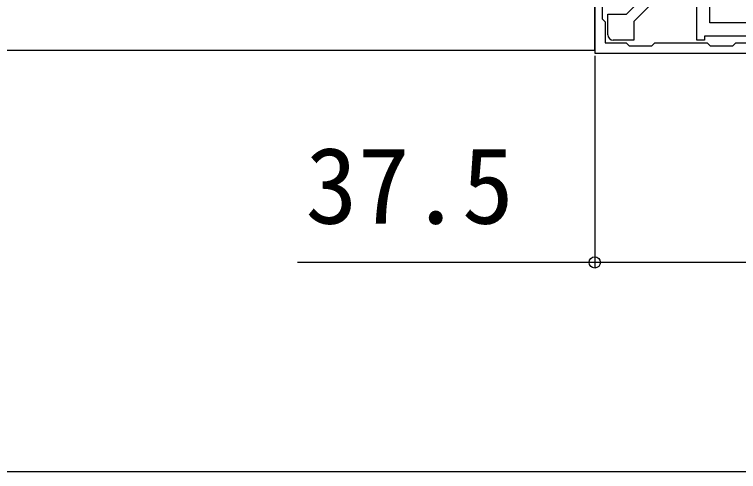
# Model space of a CAD drawing. Units: millimetres, scale not verified. Extents: x -875 to 875, y -1304 to 1297.
# Drawn here: x 377.5 to 516, y -1065 to -977.6 of the extents above; entities that cross this region are included whole.
import ezdxf
from ezdxf.enums import TextEntityAlignment as Align

# ---------------------------------------------------------------- set-up
doc = ezdxf.new("R2010")
doc.units = ezdxf.units.MM
doc.header["$LTSCALE"] = 8
for name, color, linetype in [('0-2_YKK_11', 7, 'Continuous'), ('0-4_YKK_12', 2, 'Continuous'), ('0-6_YKK_D', 6, 'Continuous')]:
    doc.layers.add(name, color=color, linetype=linetype)
doc.styles.add('ＭＳ ゴシック', font='')
doc.styles.get('ＭＳ ゴシック').set_extended_font_data('MS Gothic')

msp = doc.modelspace()

# ---------------------------------------------------------------- linework, layer by layer
at = {"layer": '0-2_YKK_11'}
msp.add_lwpolyline([(563.5, -910), (488.5, -910), (488.5, -985), (563.5, -985)], close=True, dxfattribs=at)
for points in [[(491, -981.5), (491, -977.5), (494.586, -977.5), (498, -974.086), (498, -965.5), (491, -965.5), (491, -964.5), (491.8, -964.5), (491.8, -958.5), (491, -958.5), (491, -957.5), (496.5, -957.5)], [(541.5, -979.2), (510.5, -979.2), (510.5, -973), (500, -973), (500, -963.5), (493.8, -963.5), (493.8, -959.5), (496.5, -959.5)], [(489.9, -974.1), (489.9, -978.4), (490.5, -979), (490.5, -983), (494.5, -983), (495.1, -983.6), (499.4, -983.6), (500, -983), (510, -983), (510.6, -983.6), (514.9, -983.6), (515.5, -983), (536.5, -983)], [(531.5, -981.7), (520.5, -981.7), (520.5, -982.5), (519, -982.5), (519, -981.7), (509.5, -981.7), (509.5, -982.5), (508, -982.5), (508, -975.5), (499.414, -975.5), (496, -978.914), (496, -982.5), (492, -982.5)]]:
    msp.add_lwpolyline(points, dxfattribs=at)
msp.add_arc((492, -981.5), 1, 180.00001, 269.99999, dxfattribs=at)
at = {"layer": '0-4_YKK_12'}
for q in [(488.5, -911.5), (-636.5, -984.5)]:
    msp.add_line((488.5, -984.5), q, dxfattribs=at)
at = {"layer": '0-6_YKK_D'}
for p, q in [((488.5, -985.5), (488.5, -1026)), ((-674, -1065), (526, -1065))]:
    msp.add_line(p, q, dxfattribs=at)
msp.add_lwpolyline([(526, -1025), (488.5, -1025), (431.609, -1025)], dxfattribs=at)
msp.add_circle((488.5, -1025), 1.075, dxfattribs=at)

# ---------------------------------------------------------------- texts
at = {"layer": '0-6_YKK_D', "style": 'ＭＳ ゴシック'}
msp.add_text('37.5', height=14.66, dxfattribs=at).set_placement((433.132, -1022), align=Align.BOTTOM_LEFT)

doc.saveas('drawing.dxf')
